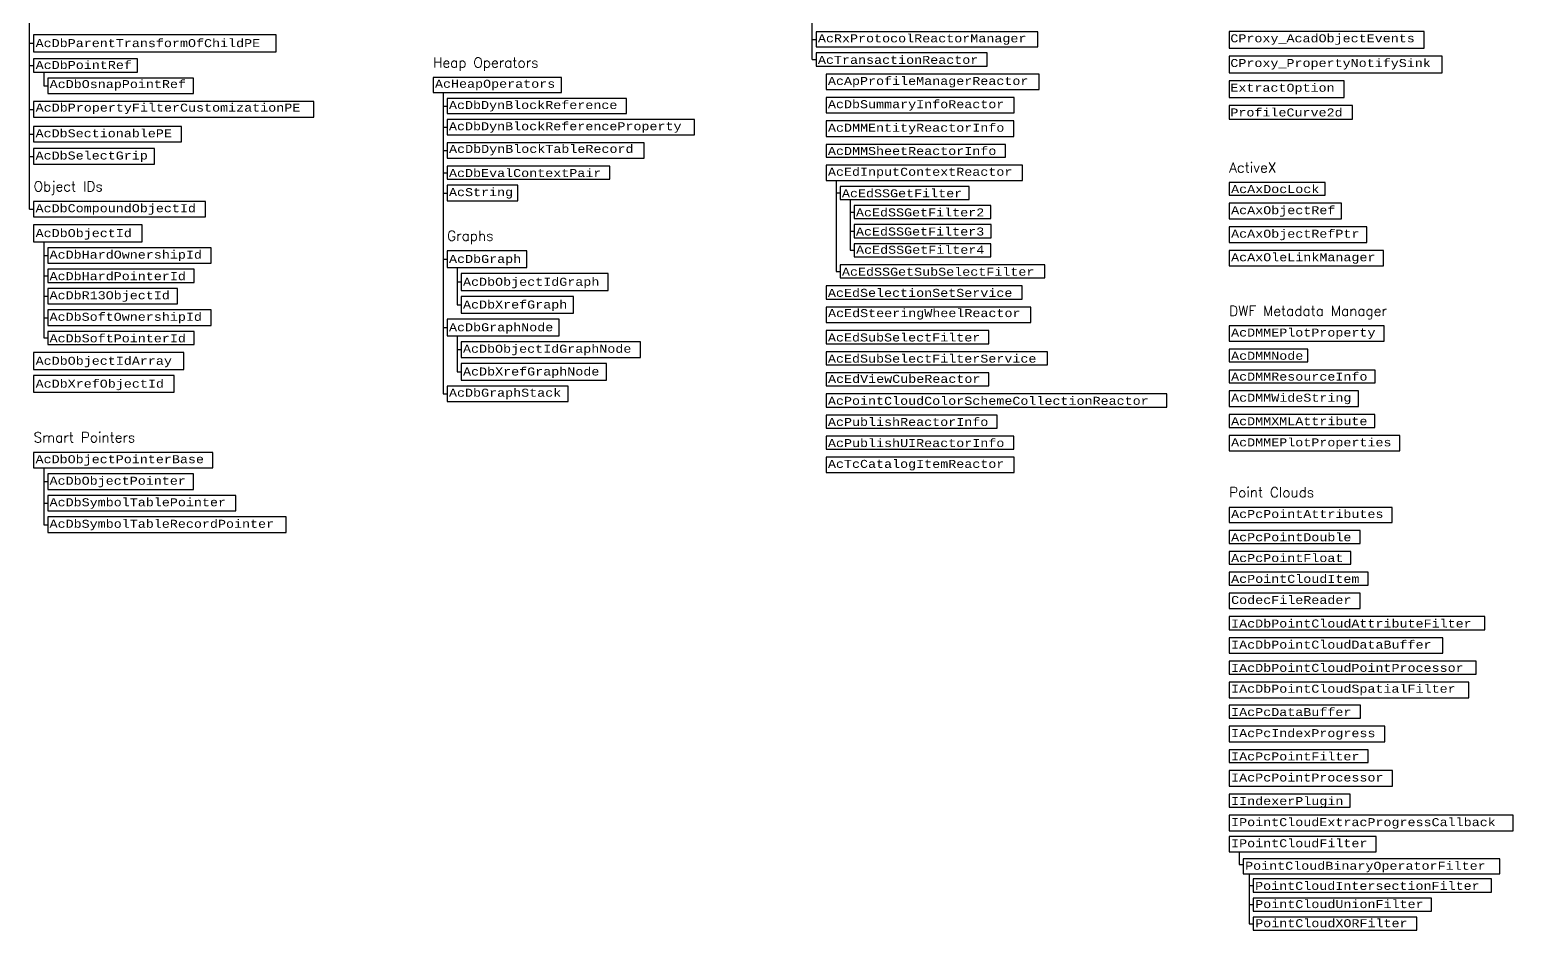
# Model space of a CAD drawing. Header units: inches. Extents: x 349 to 921, y -344 to 10.
# Drawn here: x 429 to 503.1, y -127.8 to -82.9 of the extents above; entities that cross this region are included whole.
import ezdxf

# ---------------------------------------------------------------- set-up
doc = ezdxf.new("R2010")
doc.units = ezdxf.units.IN
doc.header["$MEASUREMENT"] = 0
for name, color, linetype in [('ObjectARX 2009 Unmanaged classes', 7, 'Continuous'), ('ObjectARX 2010 Unmanaged classes', 7, 'Continuous'), ('Unmanaged classes', 7, 'Continuous'), ('Unmanaged classes w .NET Wrappers', 3, 'Continuous')]:
    doc.layers.add(name, color=color, linetype=linetype)
doc.styles.add('Categories', font='romanc.shx', dxfattribs={"height": 0.5})
doc.styles.get("Standard").update_dxf_attribs({"font": 'cour.ttf'})
doc.styles.add('Unmanaged', font='cour.ttf', dxfattribs={"height": 0.2})

msp = doc.modelspace()

# ---------------------------------------------------------------- linework, layer by layer
for p, q in [((428.968, -91.815), (428.968, -0.743)), ((468.078, -84.342), (468.078, -0.743)), ((428.968, -83.531), (429.168, -83.531)), ((468.078, -83.334), (468.278, -83.334)), ((468.078, -84.342), (468.278, -84.342)), ((428.968, -84.642), (429.168, -84.642)), ((429.668, -84.969), (429.668, -85.657)), ((429.668, -85.657), (429.868, -85.657)), ((449.634, -85.985), (449.634, -101.039)), ((449.634, -86.666), (449.834, -86.666)), ((428.968, -86.832), (429.168, -86.832)), ((428.968, -88.072), (429.168, -88.072)), ((449.634, -87.727), (449.834, -87.727)), ((449.634, -88.888), (449.834, -88.888)), ((428.968, -89.183), (429.168, -89.183)), ((449.634, -89.996), (449.834, -89.996)), ((469.278, -90.382), (469.278, -94.928)), ((449.634, -91.011), (449.834, -91.011)), ((469.278, -91.009), (469.478, -91.009)), ((428.968, -91.815), (429.168, -91.815)), ((428.968, -91.815), (429.168, -91.815)), ((469.978, -91.337), (469.978, -93.874)), ((469.978, -91.964), (470.178, -91.964)), ((429.668, -93.446), (429.668, -98.254)), ((469.978, -92.919), (470.178, -92.919)), ((429.668, -94.133), (429.868, -94.133)), ((469.978, -93.874), (470.178, -93.874)), ((449.634, -94.316), (449.834, -94.316)), ((450.334, -94.734), (450.334, -96.594)), ((469.278, -94.928), (469.478, -94.928)), ((429.668, -95.149), (429.868, -95.149)), ((450.334, -95.455), (450.534, -95.455)), ((429.668, -96.164), (429.868, -96.164)), ((450.334, -96.594), (450.534, -96.594)), ((429.668, -97.239), (429.868, -97.239)), ((449.634, -97.73), (449.834, -97.73)), ((429.668, -98.254), (429.868, -98.254)), ((450.334, -98.148), (450.334, -99.941)), ((450.334, -98.835), (450.534, -98.835)), ((450.334, -99.941), (450.534, -99.941)), ((449.634, -101.039), (449.834, -101.039)), ((429.668, -104.742), (429.668, -107.581)), ((429.668, -105.43), (429.868, -105.43)), ((429.668, -106.505), (429.868, -106.505)), ((429.668, -107.581), (429.868, -107.581)), ((489.431, -123.928), (489.431, -124.556)), ((489.431, -124.556), (489.631, -124.556)), ((489.931, -125.03), (489.931, -127.518)), ((489.931, -125.609), (490.131, -125.609)), ((489.931, -126.563), (490.131, -126.563)), ((489.931, -127.518), (490.131, -127.518))]:
    msp.add_line(p, q)
for points in [[(468.278, -82.953), (468.278, -83.714), (479.357, -83.714), (479.357, -82.953)], [(488.931, -82.937), (488.931, -83.772), (498.681, -83.772), (498.681, -82.937)], [(429.168, -83.11), (429.168, -83.953), (441.285, -83.953), (441.285, -83.11)], [(429.168, -84.314), (429.168, -84.969), (434.365, -84.969), (434.365, -84.314)], [(468.278, -84.014), (468.278, -84.669), (476.836, -84.669), (476.836, -84.014)], [(488.931, -84.172), (488.931, -85.008), (499.572, -85.008), (499.572, -84.172)], [(429.868, -85.269), (429.868, -86.044), (437.166, -86.044), (437.166, -85.269)], [(449.134, -85.244), (449.134, -85.985), (455.56, -85.985), (455.56, -85.244)], [(468.778, -85.069), (468.778, -85.844), (479.437, -85.844), (479.437, -85.069)], [(488.931, -85.408), (488.931, -86.243), (494.67, -86.243), (494.67, -85.408)], [(429.168, -86.444), (429.168, -87.22), (443.174, -87.22), (443.174, -86.444)], [(449.834, -86.285), (449.834, -87.046), (458.798, -87.046), (458.798, -86.285)], [(468.778, -86.244), (468.778, -87.005), (478.176, -87.005), (478.176, -86.244)], [(488.931, -86.643), (488.931, -87.323), (495.095, -87.323), (495.095, -86.643)], [(449.834, -87.346), (449.834, -88.107), (462.195, -88.107), (462.195, -87.346)], [(468.778, -87.405), (468.778, -88.181), (478.166, -88.181), (478.166, -87.405)], [(429.168, -87.685), (429.168, -88.46), (436.556, -88.46), (436.556, -87.685)], [(429.168, -88.795), (429.168, -89.57), (435.205, -89.57), (435.205, -88.795)], [(449.834, -88.507), (449.834, -89.268), (459.681, -89.268), (459.681, -88.507)], [(468.778, -88.581), (468.778, -89.221), (477.746, -89.221), (477.746, -88.581)], [(449.834, -89.668), (449.834, -90.323), (457.972, -90.323), (457.972, -89.668)], [(468.778, -89.621), (468.778, -90.382), (478.596, -90.382), (478.596, -89.621)], [(449.834, -90.623), (449.834, -91.398), (453.363, -91.398), (453.363, -90.623)], [(469.478, -90.682), (469.478, -91.337), (475.935, -91.337), (475.935, -90.682)], [(488.931, -90.485), (488.931, -91.126), (493.728, -91.126), (493.728, -90.485)], [(429.168, -91.428), (429.168, -92.203), (437.754, -92.203), (437.754, -91.428)], [(429.168, -91.428), (429.168, -92.203), (437.754, -92.203), (437.754, -91.428)], [(470.178, -91.637), (470.178, -92.291), (477.01, -92.291), (477.01, -91.637)], [(488.931, -91.526), (488.931, -92.301), (494.549, -92.301), (494.549, -91.526)], [(429.168, -92.603), (429.168, -93.446), (434.588, -93.446), (434.588, -92.603)], [(470.178, -92.591), (470.178, -93.246), (477.025, -93.246), (477.025, -92.591)], [(488.931, -92.701), (488.931, -93.476), (495.809, -93.476), (495.809, -92.701)], [(429.868, -93.746), (429.868, -94.521), (438.034, -94.521), (438.034, -93.746)], [(449.834, -93.898), (449.834, -94.734), (453.827, -94.734), (453.827, -93.898)], [(470.178, -93.546), (470.178, -94.201), (477.01, -94.201), (477.01, -93.546)], [(488.931, -93.876), (488.931, -94.652), (496.649, -94.652), (496.649, -93.876)], [(429.868, -94.821), (429.868, -95.476), (437.194, -95.476), (437.194, -94.821)], [(469.478, -94.601), (469.478, -95.256), (479.717, -95.256), (479.717, -94.601)], [(450.534, -95.034), (450.534, -95.877), (457.891, -95.877), (457.891, -95.034)], [(468.778, -95.656), (468.778, -96.31), (478.582, -96.31), (478.582, -95.656)], [(429.868, -95.776), (429.868, -96.551), (436.354, -96.551), (436.354, -95.776)], [(450.534, -96.177), (450.534, -97.012), (456.153, -97.012), (456.153, -96.177)], [(429.868, -96.851), (429.868, -97.627), (438.034, -97.627), (438.034, -96.851)], [(468.778, -96.71), (468.778, -97.486), (479.017, -97.486), (479.017, -96.71)], [(449.834, -97.312), (449.834, -98.148), (455.443, -98.148), (455.443, -97.312)], [(468.778, -97.886), (468.778, -98.54), (476.916, -98.54), (476.916, -97.886)], [(488.931, -97.652), (488.931, -98.413), (496.671, -98.413), (496.671, -97.652)], [(429.868, -97.927), (429.868, -98.581), (437.194, -98.581), (437.194, -97.927)], [(450.534, -98.448), (450.534, -99.223), (459.498, -99.223), (459.498, -98.448)], [(429.168, -98.981), (429.168, -99.824), (436.674, -99.824), (436.674, -98.981)], [(468.778, -98.94), (468.778, -99.595), (479.842, -99.595), (479.842, -98.94)], [(488.931, -98.813), (488.931, -99.453), (492.853, -99.453), (492.853, -98.813)], [(450.534, -99.523), (450.534, -100.359), (457.804, -100.359), (457.804, -99.523)], [(468.778, -99.995), (468.778, -100.65), (476.916, -100.65), (476.916, -99.995)], [(488.931, -99.853), (488.931, -100.493), (496.219, -100.493), (496.219, -99.853)], [(429.168, -100.124), (429.168, -100.967), (436.189, -100.967), (436.189, -100.124)], [(449.834, -100.659), (449.834, -101.42), (455.891, -101.42), (455.891, -100.659)], [(468.778, -101.05), (468.778, -101.704), (485.805, -101.704), (485.805, -101.05)], [(488.931, -100.893), (488.931, -101.669), (495.401, -101.669), (495.401, -100.893)], [(468.778, -102.104), (468.778, -102.759), (477.326, -102.759), (477.326, -102.104)], [(488.931, -102.069), (488.931, -102.723), (496.214, -102.723), (496.214, -102.069)], [(468.778, -103.159), (468.778, -103.814), (478.166, -103.814), (478.166, -103.159)], [(488.931, -103.123), (488.931, -103.899), (497.458, -103.899), (497.458, -103.123)], [(429.168, -103.967), (429.168, -104.742), (438.132, -104.742), (438.132, -103.967)], [(468.778, -104.214), (468.778, -104.975), (478.176, -104.975), (478.176, -104.214)], [(429.868, -105.042), (429.868, -105.818), (437.166, -105.818), (437.166, -105.042)], [(429.868, -106.118), (429.868, -106.893), (439.267, -106.893), (439.267, -106.118)], [(488.931, -106.717), (488.931, -107.478), (497.083, -107.478), (497.083, -106.717)], [(429.868, -107.193), (429.868, -107.968), (441.788, -107.968), (441.788, -107.193)], [(488.931, -107.878), (488.931, -108.518), (495.478, -108.518), (495.478, -107.878)], [(488.931, -108.918), (488.931, -109.559), (495.012, -109.559), (495.012, -108.918)], [(488.931, -109.959), (488.931, -110.599), (495.869, -110.599), (495.869, -109.959)], [(488.931, -110.999), (488.931, -111.774), (495.477, -111.774), (495.477, -110.999)], [(488.931, -112.174), (488.931, -112.829), (501.715, -112.829), (501.715, -112.174)], [(488.931, -113.229), (488.931, -114.004), (499.61, -114.004), (499.61, -113.229)], [(488.931, -114.404), (488.931, -115.045), (501.272, -115.045), (501.272, -114.404)], [(488.931, -115.445), (488.931, -116.231), (500.903, -116.231), (500.903, -115.445)], [(488.931, -116.598), (488.931, -117.252), (495.498, -117.252), (495.498, -116.598)], [(488.931, -117.652), (488.931, -118.428), (496.714, -118.428), (496.714, -117.652)], [(488.931, -118.828), (488.931, -119.468), (495.884, -119.468), (495.884, -118.828)], [(488.931, -119.868), (488.931, -120.644), (497.09, -120.644), (497.09, -119.868)], [(488.931, -121.044), (488.931, -121.698), (494.975, -121.698), (494.975, -121.044)], [(488.931, -122.098), (488.931, -122.874), (503.133, -122.874), (503.133, -122.098)], [(488.931, -123.153), (488.931, -123.928), (496.282, -123.928), (496.282, -123.153)], [(489.631, -124.278), (489.631, -125.03), (502.46, -125.03), (502.46, -124.278)], [(490.131, -125.281), (490.131, -125.936), (502.047, -125.936), (502.047, -125.281)], [(490.131, -126.236), (490.131, -126.891), (499.045, -126.891), (499.045, -126.236)], [(490.131, -127.191), (490.131, -127.845), (498.317, -127.845), (498.317, -127.191)]]:
    msp.add_lwpolyline(points, close=True)

# ---------------------------------------------------------------- texts
at = {"color": 1, "char_height": 0.5, "attachment_point": 1, "style": 'Categories'}
for s, insert, width in [('Heap Operators', (449.134, -84.244), 6.42598), ('ActiveX', (488.931, -89.485), 4.79624), ('Object IDs', (429.168, -90.428), 5.41932), ('Graphs', (449.834, -92.898), 4.77846), ('DWF Metadata Manager', (488.931, -96.649), 10.99971), ('Smart Pointers', (429.168, -102.967), 8.96376), ('Point Clouds', (488.931, -105.714), 10.99971)]:
    msp.add_mtext(s, dxfattribs=dict(at, insert=insert, width=width))
at = {"layer": 'ObjectARX 2009 Unmanaged classes', "char_height": 0.4, "attachment_point": 1}
for s, insert in [('{\\Fcourier new;AcDbPointRef}', (429.268, -84.414)), ('{\\Fcourier new;AcDbOsnapPointRef}', (429.968, -85.369)), ('{\\Fcourier new;AcDbPropertyFilterCustomizationPE}', (429.268, -86.544)), ('{\\Fcourier new;AcDbDynBlockTableRecord}', (449.934, -88.607)), ('{\\Fcourier new;AcEdSSGetFilter4}', (470.278, -93.646)), ('{\\Fcourier new;AcEdSteeringWheelReactor}', (468.878, -96.81)), ('{\\Fcourier new;AcEdViewCubeReactor}', (468.878, -100.095)), ('{\\Fcourier new|c0;PointCloudUnionFilter}', (490.231, -126.336)), ('{\\Fcourier new|c0;PointCloudXORFilter}', (490.231, -127.291))]:
    msp.add_mtext(s, dxfattribs=dict(at, insert=insert))
at = {"layer": 'ObjectARX 2010 Unmanaged classes', "style": 'Unmanaged'}
msp.add_text('AcDbCompoundObjectId', height=0.4, dxfattribs=at).set_placement((429.263, -91.971))
at = {"layer": 'Unmanaged classes', "style": 'Unmanaged'}
for s, p in [('AcRxProtocolReactorManager', (468.372, -83.482)), ('CProxy_AcadObjectEvents', (488.988, -83.481)), ('AcDbParentTransformOfChildPE', (429.266, -83.722)), ('AcTransactionReactor', (468.372, -84.558)), ('CProxy_PropertyNotifySink', (488.988, -84.716)), ('AcApProfileManagerReactor', (468.872, -85.612)), ('AcHeapOperators', (449.229, -85.753)), ('AcDbDynBlockReference', (449.929, -86.814)), ('AcDbSummaryInfoReactor', (468.872, -86.773)), ('AcDbDynBlockReferenceProperty', (449.929, -87.875)), ('AcDMMEntityReactorInfo', (468.872, -87.949)), ('AcDbSectionablePE', (429.263, -88.228)), ('AcDbSelectGrip', (429.263, -89.338)), ('AcDMMSheetReactorInfo', (468.872, -89.11)), ('AcEdInputContextReactor', (468.872, -90.15)), ('AcDbEvalContextPair', (449.929, -90.212)), ('AcString', (449.929, -91.166)), ('AcEdSSGetFilter', (469.572, -91.225)), ('AcAxDocLock', (489.026, -91.014)), ('AcEdSSGetFilter2', (470.272, -92.18)), ('AcAxObjectRef', (489.026, -92.069)), ('AcEdSSGetFilter3', (470.272, -93.135)), ('AcAxObjectRefPtr', (489.026, -93.244)), ('AcDbHardOwnershipId', (429.963, -94.289)), ('AcAxOleLinkManager', (489.026, -94.42)), ('AcDbHardPointerId', (429.963, -95.365)), ('AcEdSSGetSubSelectFilter', (469.572, -95.144)), ('AcDbR13ObjectId', (429.963, -96.319)), ('AcEdSelectionSetService', (468.872, -96.199)), ('AcDbSoftOwnershipId', (429.963, -97.395)), ('AcDMMEPlotProperty', (489.026, -98.181)), ('AcDbSoftPointerId', (429.963, -98.47)), ('AcDbObjectIdGraphNode', (450.629, -98.991)), ('AcEdSubSelectFilter', (468.872, -98.429)), ('AcEdSubSelectFilterService', (468.872, -99.484)), ('AcDMMNode', (489.026, -99.342)), ('AcDMMResourceInfo', (489.026, -100.382)), ('AcDbGraphStack', (449.929, -101.188)), ('AcPointCloudColorSchemeCollectionReactor', (468.872, -101.593)), ('AcDMMWideString', (489.026, -101.437)), ('AcPublishReactorInfo', (468.872, -102.648)), ('AcDMMXMLAttribute', (489.026, -102.612)), ('AcPublishUIReactorInfo', (468.872, -103.703)), ('AcDMMEPlotProperties', (489.026, -103.667)), ('AcDbObjectPointerBase', (429.263, -104.51)), ('AcTcCatalogItemReactor', (468.872, -104.743)), ('AcDbObjectPointer', (429.963, -105.586)), ('AcDbSymbolTablePointer', (429.963, -106.661)), ('AcDbSymbolTableRecordPointer', (429.963, -107.736)), ('AcPcPointAttributes', (489.026, -107.246)), ('AcPcPointDouble', (489.026, -108.407)), ('AcPcPointFloat', (489.026, -109.447)), ('AcPointCloudItem', (489.026, -110.488)), ('CodecFileReader', (489.026, -111.542)), ('IAcDbPointCloudAttributeFilter', (489.026, -112.718)), ('IAcDbPointCloudDataBuffer', (489.026, -113.772)), ('IAcDbPointCloudPointProcessor', (489.026, -114.933)), ('IAcDbPointCloudSpatialFilter', (489.026, -115.974)), ('IAcPcDataBuffer', (489.026, -117.141)), ('IAcPcIndexProgress', (489.026, -118.196)), ('IAcPcPointFilter', (489.026, -119.357)), ('IAcPcPointProcessor', (489.026, -120.412)), ('IIndexerPlugin', (489.026, -121.587)), ('IPointCloudFilter', (489.026, -123.696)), ('PointCloudBinaryOperatorFilter', (489.726, -124.821)), ('PointCloudIntersectionFilter', (490.226, -125.825))]:
    msp.add_text(s, height=0.4, dxfattribs=at).set_placement(p)
at = {"layer": 'Unmanaged classes w .NET Wrappers', "style": 'Unmanaged'}
for s, p in [('ExtractOption', (488.988, -85.951)), ('ProfileCurve2d', (488.988, -87.186)), ('AcDbObjectId', (429.266, -93.215)), ('AcDbGraph', (449.931, -94.503)), ('AcDbObjectIdGraph', (450.631, -95.646)), ('AcDbXrefGraph', (450.631, -96.781)), ('AcDbGraphNode', (449.931, -97.917)), ('AcDbObjectIdArray', (429.266, -99.593)), ('AcDbXrefGraphNode', (450.631, -100.128)), ('AcDbXrefObjectId', (429.266, -100.736)), ('IPointCloudExtracProgressCallback', (489.026, -122.642))]:
    msp.add_text(s, height=0.4, dxfattribs=at).set_placement(p)

doc.saveas('drawing.dxf')
